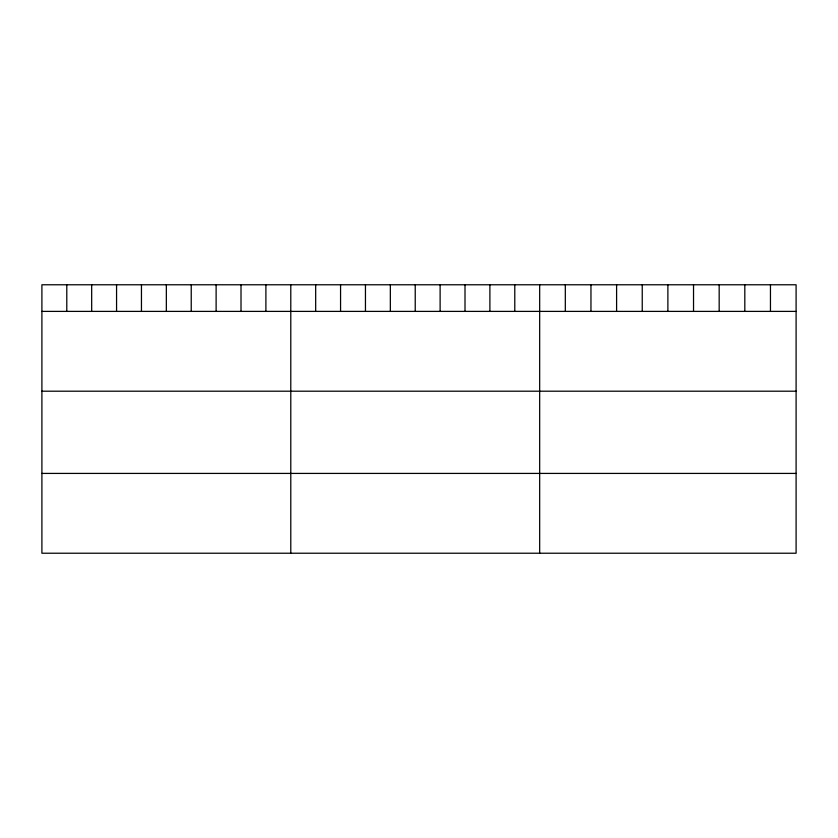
<?xml version="1.0" encoding="UTF-8"?>
<svg xmlns="http://www.w3.org/2000/svg" width="838" height="838" viewBox="0 0 838 838"><rect width="100%" height="100%" fill="white"/><g stroke="black" fill="none" stroke-linecap="round" stroke-linejoin="round"><path stroke-width="1.26" d="M796.1 311.39L796.1 553.227L41.9 553.227L41.9 284.773L796.1 284.773L796.1 311.39L41.9 311.39M41.9 391.199L796.1 391.199M41.9 473.418L796.1 473.418M770.457 284.773L770.457 311.39M744.814 284.773L744.814 311.39M719.172 284.773L719.172 311.39M693.529 284.773L693.529 311.39M667.886 284.773L667.886 311.39M642.243 284.773L642.243 311.39M616.6 284.773L616.6 311.39M590.958 284.773L590.958 311.39M565.315 284.773L565.315 311.39M539.672 284.773L539.672 553.227M514.783 284.773L514.783 311.39M489.895 284.773L489.895 311.39M465.006 284.773L465.006 311.39M440.118 284.773L440.118 311.39M415.229 284.773L415.229 311.39M390.34 284.773L390.34 311.39M365.452 284.773L365.452 311.39M340.563 284.773L340.563 311.39M315.675 284.773L315.675 311.39M290.786 284.773L290.786 553.227M265.897 284.773L265.897 311.39M241.009 284.773L241.009 311.39M216.12 284.773L216.12 311.39M191.232 284.773L191.232 311.39M166.343 284.773L166.343 311.39M141.454 284.773L141.454 311.39M116.566 284.773L116.566 311.39M91.677 284.773L91.677 311.39M66.789 284.773L66.789 311.39"/></g></svg>
